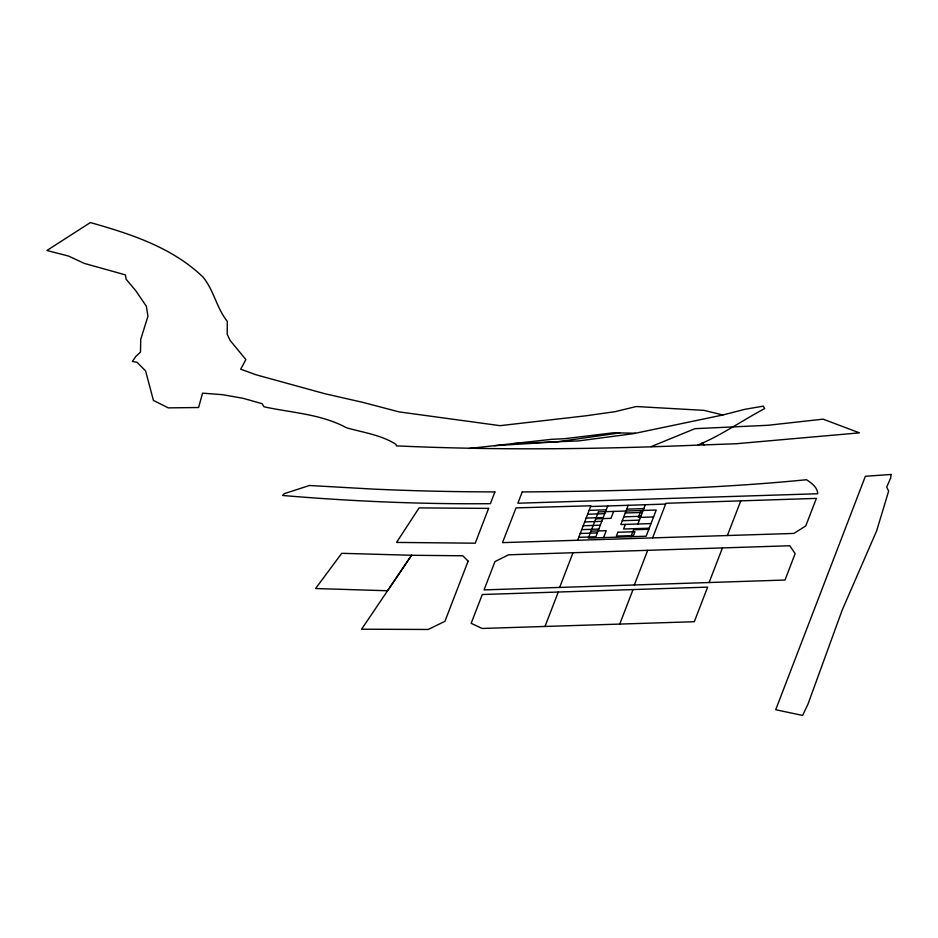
<?xml version="1.0" encoding="UTF-8"?>
<svg xmlns="http://www.w3.org/2000/svg" width="938" height="938" viewBox="0 0 938 938"><rect width="100%" height="100%" fill="white"/><g stroke="black" fill="none" stroke-linecap="round" stroke-linejoin="round"><path stroke-width="1.41" d="M577.62 540.253L590.905 505.758L516.029 507.904L502.498 542.633L793.876 533.429L805.777 525.925L816.377 498.383L665.91 503.296L652.602 537.884M559.658 587.423L785.012 580.036L795.166 553.584L789.737 545.752L508.537 554.804L494.936 561.628L484.067 589.896L559.658 587.423L573.012 552.728M545.001 626.467L558.274 592.03L707.627 587.129L694.308 621.718L482.097 628.46L471.169 623.313L482.284 594.516L558.274 592.03M607.707 505.969L595.853 536.771L578.758 537.333M603.568 537.591L606.229 530.674L590.999 531.166M613.64 511.421L610.978 518.351L595.736 518.843M628.226 505.301L620.815 524.553L651.019 523.568M625.376 524.401L623.594 529.02L649.237 528.188M630.922 536.7L633.584 529.782L648.826 529.278M640.994 510.53L638.332 517.459L653.563 516.955M637.922 523.99L645.332 504.738M634.334 584.972L647.677 550.325M619.748 624.087L633.044 589.58M709.105 582.521L722.436 547.909M727.396 535.516L740.774 500.869M722.858 414.983L704.016 410.363L636.245 406.529L615.058 411.676L585.84 415.804L500.083 425.664L399.107 411.899L362.783 402.355L325.017 393.761L256.097 374.801L240.691 369.185L245.885 359.582L230.138 340.459L227.207 334.315L227.324 321.406C216.502 307.91 214.075 290.557 202.983 277.05C172.041 247.304 130.71 233.972 90.365 222.564L46.9 250.493L68.497 256.051L84.314 263.402L125.364 274.869L126.173 279.29L135.893 290.886L146.34 306.245L147.946 316.235L140.712 339.439L140.501 352.067L135.764 356.499L132.364 361.458L137.007 362.291L145.589 370.897L153.433 400.444L168.277 407.878L198.586 407.514L202.549 393.163L222.4 394.664L243.024 398.287L262.065 403.692L264.059 406.799C291.824 412.861 320.925 413.951 346.415 427.728C363.053 432.559 381.297 434.88 396.012 444.389L396.493 445.878C496.859 450.475 597.4 449.22 697.755 445.116C721.334 435.338 742.204 420.505 764.681 408.581L763.262 406.142L744.678 409.355L722.858 414.983L633.408 433.673L578.828 440.895L513.754 443.533M651.019 446.676L694.929 428.678L767.847 425.289L823.095 419.157L859.454 432.852L735.802 443.768L697.755 445.116M619.737 432.91L557.524 441.763L494.185 445.702M469.457 448.434L551.603 439.324L564.922 438.667L613.487 432.781L635.272 433.239M590.612 506.52L665.617 504.069M589.134 510.378L606.229 509.815M626.748 509.146L643.843 508.584M587.645 514.223L604.74 513.672M625.271 512.992L642.366 512.441M586.168 518.081L603.263 517.518M623.782 516.85L640.877 516.287M584.679 521.927L601.786 521.364M622.304 520.696L639.399 520.144M583.202 525.772L600.297 525.221M581.724 529.63L598.819 529.067M580.235 533.476L597.33 532.925M702.034 442.701L704.121 444.893M891.1 474.464L890.725 477.829L886.715 487.033L888.649 491.113L876.631 530.873L842.183 610.11L807.911 704.321L802.611 715.436L775.714 709.726L865.375 476.281L891.1 474.464M468.121 561.123L444.929 621.331L428.185 629.468L361.576 629.21L411.571 555.273L462.809 555.777L468.121 561.123M488.604 508.384L475.249 543.196L396.54 542.422L419.098 507.904L488.604 508.384M494.901 491.934L490.398 503.683C421.056 504.292 351.715 501.326 282.619 495.475L284.226 493.681L309.458 485.485L372.292 489.05A1377.758 586.625 -7.5 0 0 473.28 491.793L494.901 491.934M598.409 511.914L588.325 538.095L646.153 536.208L656.225 510.026L598.409 511.914M617.849 532.256L616.372 536.102L633.467 535.551L634.956 531.694L617.849 532.256M522.243 491.946L517.846 503.225L817.772 493.751C817.502 487.338 811.476 482.929 806.504 479.728C712.048 489.038 617.098 491.172 522.243 491.946M411.571 555.273L387.558 590.764L315.567 588.525L341.749 553.314L411.571 555.273"/></g></svg>
